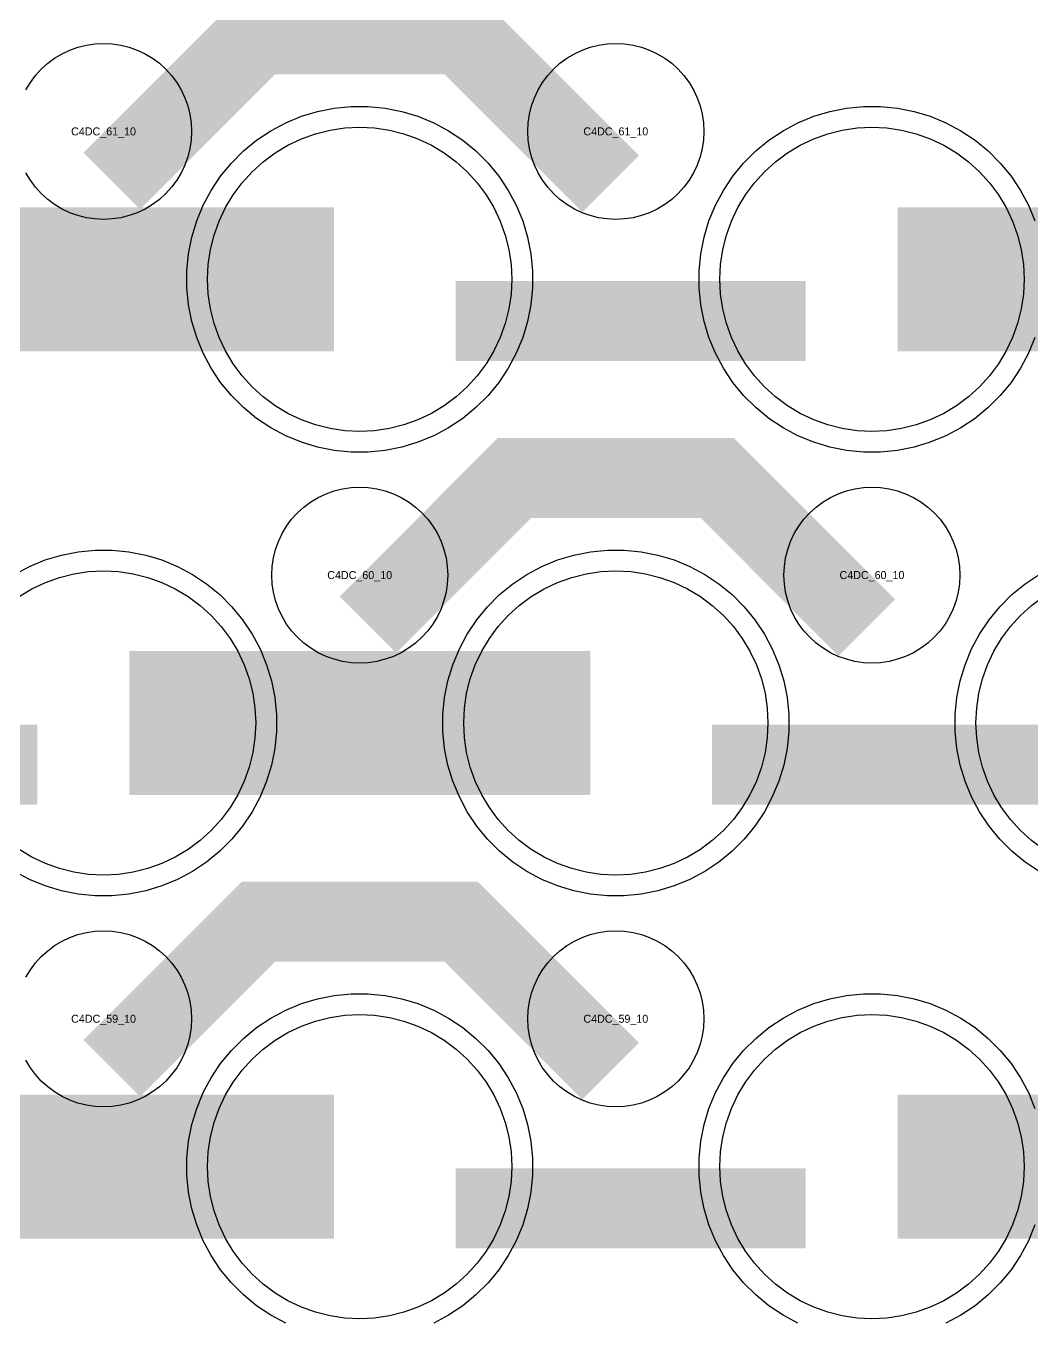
# Model space of a CAD drawing. Extents: x -11880 to 11880, y -14992 to 14992.
# Drawn here: x -8824.2 to -8510, y -6712.8 to -6308 of the extents above; entities that cross this region are included whole.
import ezdxf
from ezdxf.enums import TextEntityAlignment as Align

# ---------------------------------------------------------------- set-up
doc = ezdxf.new("R2010")
doc.units = 0
doc.header["$MEASUREMENT"] = 0
for name, color, linetype in [('GDS_775_DT_237', 138, 'CONTINUOUS'), ('RDL1_FS', 34, 'CONTINUOUS'), ('RDL_BS', 160, 'CONTINUOUS')]:
    doc.layers.add(name, color=color, linetype=linetype)

msp = doc.modelspace()

# ---------------------------------------------------------------- linework, layer by layer
at = {"layer": 'RDL1_FS'}
for points in [[(-8720, -6434.664), (-8724.657, -6434.435), (-8729.268, -6433.751), (-8733.791, -6432.619), (-8738.181, -6431.047), (-8742.395, -6429.055), (-8746.395, -6426.657), (-8750.14, -6423.879), (-8753.594, -6420.749), (-8756.724, -6417.295), (-8759.502, -6413.55), (-8761.9, -6409.55), (-8763.892, -6405.336), (-8765.464, -6400.946), (-8766.596, -6396.423), (-8767.28, -6391.812), (-8767.509, -6387.155), (-8767.28, -6382.498), (-8766.596, -6377.887), (-8765.464, -6373.364), (-8763.892, -6368.974), (-8761.9, -6364.76), (-8759.502, -6360.76), (-8756.724, -6357.015), (-8753.594, -6353.561), (-8750.14, -6350.431), (-8746.395, -6347.653), (-8742.395, -6345.255), (-8738.181, -6343.263), (-8733.791, -6341.691), (-8729.268, -6340.559), (-8724.657, -6339.875), (-8720, -6339.646), (-8715.343, -6339.875), (-8710.732, -6340.559), (-8706.209, -6341.691), (-8701.819, -6343.263), (-8697.605, -6345.255), (-8693.605, -6347.653), (-8689.86, -6350.431), (-8686.406, -6353.561), (-8683.276, -6357.015), (-8680.498, -6360.76), (-8678.1, -6364.76), (-8676.108, -6368.974), (-8674.536, -6373.364), (-8673.404, -6377.887), (-8672.72, -6382.498), (-8672.491, -6387.155), (-8672.72, -6391.812), (-8673.404, -6396.423), (-8674.536, -6400.946), (-8676.108, -6405.336), (-8678.1, -6409.55), (-8680.498, -6413.55), (-8683.276, -6417.295), (-8686.406, -6420.749), (-8689.86, -6423.879), (-8693.605, -6426.657), (-8697.605, -6429.055), (-8701.819, -6431.047), (-8706.209, -6432.619), (-8710.732, -6433.751), (-8715.343, -6434.435)], [(-8560, -6434.664), (-8564.657, -6434.435), (-8569.268, -6433.751), (-8573.791, -6432.619), (-8578.181, -6431.047), (-8582.395, -6429.055), (-8586.395, -6426.657), (-8590.14, -6423.879), (-8593.594, -6420.749), (-8596.724, -6417.295), (-8599.502, -6413.55), (-8601.9, -6409.55), (-8603.892, -6405.336), (-8605.464, -6400.946), (-8606.596, -6396.423), (-8607.28, -6391.812), (-8607.509, -6387.155), (-8607.28, -6382.498), (-8606.596, -6377.887), (-8605.464, -6373.364), (-8603.892, -6368.974), (-8601.9, -6364.76), (-8599.502, -6360.76), (-8596.724, -6357.015), (-8593.594, -6353.561), (-8590.14, -6350.431), (-8586.395, -6347.653), (-8582.395, -6345.255), (-8578.181, -6343.263), (-8573.791, -6341.691), (-8569.268, -6340.559), (-8564.657, -6339.875), (-8560, -6339.646), (-8555.343, -6339.875), (-8550.732, -6340.559), (-8546.209, -6341.691), (-8541.819, -6343.263), (-8537.605, -6345.255), (-8533.605, -6347.653), (-8529.86, -6350.431), (-8526.406, -6353.561), (-8523.276, -6357.015), (-8520.498, -6360.76), (-8518.1, -6364.76), (-8516.108, -6368.974), (-8514.536, -6373.364), (-8513.404, -6377.887), (-8512.72, -6382.498), (-8512.491, -6387.155), (-8512.72, -6391.812), (-8513.404, -6396.423), (-8514.536, -6400.946), (-8516.108, -6405.336), (-8518.1, -6409.55), (-8520.498, -6413.55), (-8523.276, -6417.295), (-8526.406, -6420.749), (-8529.86, -6423.879), (-8533.605, -6426.657), (-8537.605, -6429.055), (-8541.819, -6431.047), (-8546.209, -6432.619), (-8550.732, -6433.751), (-8555.343, -6434.435)]]:
    msp.add_lwpolyline(points, close=True, dxfattribs=at)
for points in [[(-8871.998, -6387.155, 45, 45, 0), (-8799.998, -6387.155, 45, 45, 0)], [(-8799.998, -6387.155, 45, 45, 0), (-8727.998, -6387.155, 45, 45, 0)], [(-8551.998, -6387.155, 45, 45, 0), (-8479.998, -6387.155, 45, 45, 0)]]:
    msp.add_lwpolyline(points, format="xyseb", dxfattribs=at)
at = {"layer": 'RDL1_FS', "color": 240, "true_color": 0xed1f24}
for points in [[(-8826.395, -6486.218), (-8822.395, -6483.82), (-8818.181, -6481.828), (-8813.791, -6480.256), (-8809.268, -6479.124), (-8804.657, -6478.44), (-8800, -6478.211), (-8795.343, -6478.44), (-8790.732, -6479.124), (-8786.209, -6480.256), (-8781.819, -6481.828), (-8777.605, -6483.82), (-8773.605, -6486.218), (-8769.86, -6488.996), (-8766.406, -6492.126), (-8763.276, -6495.58), (-8760.498, -6499.325), (-8758.1, -6503.325), (-8756.108, -6507.539), (-8754.536, -6511.929), (-8753.404, -6516.452), (-8752.72, -6521.063), (-8752.491, -6525.72), (-8752.72, -6530.377), (-8753.404, -6534.988), (-8754.536, -6539.511), (-8756.108, -6543.901), (-8758.1, -6548.115), (-8760.498, -6552.115), (-8763.276, -6555.86), (-8766.406, -6559.314), (-8769.86, -6562.444), (-8773.605, -6565.222), (-8777.605, -6567.62), (-8781.819, -6569.612), (-8786.209, -6571.184), (-8790.732, -6572.316), (-8795.343, -6573), (-8800, -6573.229), (-8804.657, -6573), (-8809.268, -6572.316), (-8813.791, -6571.184), (-8818.181, -6569.612), (-8822.395, -6567.62), (-8826.395, -6565.222)], [(-8506.395, -6565.222), (-8510.14, -6562.444), (-8513.594, -6559.314), (-8516.724, -6555.86), (-8519.502, -6552.115), (-8521.9, -6548.115), (-8523.892, -6543.901), (-8525.464, -6539.511), (-8526.596, -6534.988), (-8527.28, -6530.377), (-8527.509, -6525.72), (-8527.28, -6521.063), (-8526.596, -6516.452), (-8525.464, -6511.929), (-8523.892, -6507.539), (-8521.9, -6503.325), (-8519.502, -6499.325), (-8516.724, -6495.58), (-8513.594, -6492.126), (-8510.14, -6488.996), (-8506.395, -6486.218)]]:
    msp.add_lwpolyline(points, dxfattribs=at)
for points in [[(-8640, -6573.229), (-8644.657, -6573), (-8649.268, -6572.316), (-8653.791, -6571.184), (-8658.181, -6569.612), (-8662.395, -6567.62), (-8666.395, -6565.222), (-8670.14, -6562.444), (-8673.594, -6559.314), (-8676.724, -6555.86), (-8679.502, -6552.115), (-8681.9, -6548.115), (-8683.892, -6543.901), (-8685.464, -6539.511), (-8686.596, -6534.988), (-8687.28, -6530.377), (-8687.509, -6525.72), (-8687.28, -6521.063), (-8686.596, -6516.452), (-8685.464, -6511.929), (-8683.892, -6507.539), (-8681.9, -6503.325), (-8679.502, -6499.325), (-8676.724, -6495.58), (-8673.594, -6492.126), (-8670.14, -6488.996), (-8666.395, -6486.218), (-8662.395, -6483.82), (-8658.181, -6481.828), (-8653.791, -6480.256), (-8649.268, -6479.124), (-8644.657, -6478.44), (-8640, -6478.211), (-8635.343, -6478.44), (-8630.732, -6479.124), (-8626.209, -6480.256), (-8621.819, -6481.828), (-8617.605, -6483.82), (-8613.605, -6486.218), (-8609.86, -6488.996), (-8606.406, -6492.126), (-8603.276, -6495.58), (-8600.498, -6499.325), (-8598.1, -6503.325), (-8596.108, -6507.539), (-8594.536, -6511.929), (-8593.404, -6516.452), (-8592.72, -6521.063), (-8592.491, -6525.72), (-8592.72, -6530.377), (-8593.404, -6534.988), (-8594.536, -6539.511), (-8596.108, -6543.901), (-8598.1, -6548.115), (-8600.498, -6552.115), (-8603.276, -6555.86), (-8606.406, -6559.314), (-8609.86, -6562.444), (-8613.605, -6565.222), (-8617.605, -6567.62), (-8621.819, -6569.612), (-8626.209, -6571.184), (-8630.732, -6572.316), (-8635.343, -6573)], [(-8720, -6711.794), (-8724.657, -6711.565), (-8729.268, -6710.881), (-8733.791, -6709.749), (-8738.181, -6708.177), (-8742.395, -6706.185), (-8746.395, -6703.787), (-8750.14, -6701.009), (-8753.594, -6697.879), (-8756.724, -6694.425), (-8759.502, -6690.68), (-8761.9, -6686.68), (-8763.892, -6682.466), (-8765.464, -6678.076), (-8766.596, -6673.553), (-8767.28, -6668.942), (-8767.509, -6664.285), (-8767.28, -6659.628), (-8766.596, -6655.017), (-8765.464, -6650.494), (-8763.892, -6646.104), (-8761.9, -6641.89), (-8759.502, -6637.89), (-8756.724, -6634.145), (-8753.594, -6630.691), (-8750.14, -6627.561), (-8746.395, -6624.783), (-8742.395, -6622.385), (-8738.181, -6620.393), (-8733.791, -6618.821), (-8729.268, -6617.689), (-8724.657, -6617.005), (-8720, -6616.776), (-8715.343, -6617.005), (-8710.732, -6617.689), (-8706.209, -6618.821), (-8701.819, -6620.393), (-8697.605, -6622.385), (-8693.605, -6624.783), (-8689.86, -6627.561), (-8686.406, -6630.691), (-8683.276, -6634.145), (-8680.498, -6637.89), (-8678.1, -6641.89), (-8676.108, -6646.104), (-8674.536, -6650.494), (-8673.404, -6655.017), (-8672.72, -6659.628), (-8672.491, -6664.285), (-8672.72, -6668.942), (-8673.404, -6673.553), (-8674.536, -6678.076), (-8676.108, -6682.466), (-8678.1, -6686.68), (-8680.498, -6690.68), (-8683.276, -6694.425), (-8686.406, -6697.879), (-8689.86, -6701.009), (-8693.605, -6703.787), (-8697.605, -6706.185), (-8701.819, -6708.177), (-8706.209, -6709.749), (-8710.732, -6710.881), (-8715.343, -6711.565)], [(-8560, -6711.794), (-8564.657, -6711.565), (-8569.268, -6710.881), (-8573.791, -6709.749), (-8578.181, -6708.177), (-8582.395, -6706.185), (-8586.395, -6703.787), (-8590.14, -6701.009), (-8593.594, -6697.879), (-8596.724, -6694.425), (-8599.502, -6690.68), (-8601.9, -6686.68), (-8603.892, -6682.466), (-8605.464, -6678.076), (-8606.596, -6673.553), (-8607.28, -6668.942), (-8607.509, -6664.285), (-8607.28, -6659.628), (-8606.596, -6655.017), (-8605.464, -6650.494), (-8603.892, -6646.104), (-8601.9, -6641.89), (-8599.502, -6637.89), (-8596.724, -6634.145), (-8593.594, -6630.691), (-8590.14, -6627.561), (-8586.395, -6624.783), (-8582.395, -6622.385), (-8578.181, -6620.393), (-8573.791, -6618.821), (-8569.268, -6617.689), (-8564.657, -6617.005), (-8560, -6616.776), (-8555.343, -6617.005), (-8550.732, -6617.689), (-8546.209, -6618.821), (-8541.819, -6620.393), (-8537.605, -6622.385), (-8533.605, -6624.783), (-8529.86, -6627.561), (-8526.406, -6630.691), (-8523.276, -6634.145), (-8520.498, -6637.89), (-8518.1, -6641.89), (-8516.108, -6646.104), (-8514.536, -6650.494), (-8513.404, -6655.017), (-8512.72, -6659.628), (-8512.491, -6664.285), (-8512.72, -6668.942), (-8513.404, -6673.553), (-8514.536, -6678.076), (-8516.108, -6682.466), (-8518.1, -6686.68), (-8520.498, -6690.68), (-8523.276, -6694.425), (-8526.406, -6697.879), (-8529.86, -6701.009), (-8533.605, -6703.787), (-8537.605, -6706.185), (-8541.819, -6708.177), (-8546.209, -6709.749), (-8550.732, -6710.881), (-8555.343, -6711.565)]]:
    msp.add_lwpolyline(points, close=True, dxfattribs=at)
for points in [[(-8791.998, -6525.72, 45, 45, 0), (-8719.998, -6525.72, 45, 45, 0)], [(-8719.998, -6525.72, 45, 45, 0), (-8647.998, -6525.72, 45, 45, 0)], [(-8871.998, -6664.285, 45, 45, 0), (-8799.998, -6664.285, 45, 45, 0)], [(-8799.998, -6664.285, 45, 45, 0), (-8727.998, -6664.285, 45, 45, 0)], [(-8551.998, -6664.285, 45, 45, 0), (-8479.998, -6664.285, 45, 45, 0)]]:
    msp.add_lwpolyline(points, format="xyseb", dxfattribs=at)
at = {"layer": 'RDL_BS'}
for points in [[(-8797.438, -6356.469, 25, 25, 0), (-8751.623, -6310.654, 25, 25, 0), (-8718.07, -6310.654, 25, 25, 0)], [(-8641.599, -6357.368, 25, 25, 0), (-8688.313, -6310.654, 25, 25, 0), (-8718.071, -6310.654, 25, 25, 0)], [(-8689.984, -6400.168, 25, 25, 0), (-8580.719, -6400.168, 25, 25, 0)], [(-8717.438, -6495.034, 25, 25, 0), (-8671.623, -6449.219, 25, 25, 0), (-8638.07, -6449.219, 25, 25, 0)], [(-8561.599, -6495.933, 25, 25, 0), (-8608.313, -6449.219, 25, 25, 0), (-8638.071, -6449.219, 25, 25, 0)], [(-8797.438, -6633.599, 25, 25, 0), (-8751.623, -6587.784, 25, 25, 0), (-8718.07, -6587.784, 25, 25, 0)], [(-8641.599, -6634.498, 25, 25, 0), (-8688.313, -6587.784, 25, 25, 0), (-8718.071, -6587.784, 25, 25, 0)]]:
    msp.add_lwpolyline(points, format="xyseb", dxfattribs=at)
for points in [[(-8824.25, -6328.011), (-8822.857, -6325.687), (-8821.254, -6323.524), (-8819.442, -6321.525), (-8817.443, -6319.713), (-8815.28, -6318.11), (-8812.956, -6316.717), (-8810.519, -6315.565), (-8807.984, -6314.658), (-8805.365, -6314.001), (-8802.693, -6313.605), (-8800, -6313.473), (-8797.307, -6313.605), (-8794.635, -6314.001), (-8792.016, -6314.658), (-8789.481, -6315.565), (-8787.044, -6316.717), (-8784.72, -6318.11), (-8782.557, -6319.713), (-8780.558, -6321.525), (-8778.746, -6323.524), (-8777.143, -6325.687), (-8775.75, -6328.011), (-8774.598, -6330.448), (-8773.691, -6332.983), (-8773.034, -6335.602), (-8772.638, -6338.274), (-8772.506, -6340.967), (-8772.638, -6343.66), (-8773.034, -6346.332), (-8773.691, -6348.951), (-8774.598, -6351.486), (-8775.75, -6353.923), (-8777.143, -6356.247), (-8778.746, -6358.41), (-8780.558, -6360.409), (-8782.557, -6362.221), (-8784.72, -6363.824), (-8787.044, -6365.217), (-8789.481, -6366.369), (-8792.016, -6367.276), (-8794.635, -6367.933), (-8797.307, -6368.329), (-8800, -6368.461), (-8802.693, -6368.329), (-8805.365, -6367.933), (-8807.984, -6367.276), (-8810.519, -6366.369), (-8812.956, -6365.217), (-8815.28, -6363.824), (-8817.443, -6362.221), (-8819.442, -6360.409), (-8821.254, -6358.41), (-8822.857, -6356.247), (-8824.25, -6353.923)], [(-8509.094, -6405.36), (-8511.125, -6410.27), (-8513.617, -6414.932), (-8516.564, -6419.346), (-8519.926, -6423.447), (-8523.708, -6427.229), (-8527.809, -6430.591), (-8532.223, -6433.538), (-8536.885, -6436.03), (-8541.795, -6438.061), (-8546.835, -6439.592), (-8552.062, -6440.638), (-8557.356, -6441.155), (-8562.644, -6441.155), (-8567.938, -6440.638), (-8573.165, -6439.592), (-8578.205, -6438.061), (-8583.115, -6436.03), (-8587.777, -6433.538), (-8592.191, -6430.591), (-8596.292, -6427.229), (-8600.074, -6423.447), (-8603.436, -6419.346), (-8606.383, -6414.932), (-8608.875, -6410.27), (-8610.906, -6405.36), (-8612.437, -6400.32), (-8613.483, -6395.093), (-8614, -6389.799), (-8614, -6384.511), (-8613.483, -6379.217), (-8612.437, -6373.99), (-8610.906, -6368.95), (-8608.875, -6364.04), (-8606.383, -6359.378), (-8603.436, -6354.964), (-8600.074, -6350.863), (-8596.292, -6347.081), (-8592.191, -6343.719), (-8587.777, -6340.772), (-8583.115, -6338.28), (-8578.205, -6336.249), (-8573.165, -6334.718), (-8567.938, -6333.672), (-8562.644, -6333.155), (-8557.356, -6333.155), (-8552.062, -6333.672), (-8546.835, -6334.718), (-8541.795, -6336.249), (-8536.885, -6338.28), (-8532.223, -6340.772), (-8527.809, -6343.719), (-8523.708, -6347.081), (-8519.926, -6350.863), (-8516.564, -6354.964), (-8513.617, -6359.378), (-8511.125, -6364.04), (-8509.094, -6368.95)], [(-8824.25, -6605.141), (-8822.857, -6602.817), (-8821.254, -6600.654), (-8819.442, -6598.655), (-8817.443, -6596.843), (-8815.28, -6595.24), (-8812.956, -6593.847), (-8810.519, -6592.695), (-8807.984, -6591.788), (-8805.365, -6591.131), (-8802.693, -6590.735), (-8800, -6590.603), (-8797.307, -6590.735), (-8794.635, -6591.131), (-8792.016, -6591.788), (-8789.481, -6592.695), (-8787.044, -6593.847), (-8784.72, -6595.24), (-8782.557, -6596.843), (-8780.558, -6598.655), (-8778.746, -6600.654), (-8777.143, -6602.817), (-8775.75, -6605.141), (-8774.598, -6607.578), (-8773.691, -6610.113), (-8773.034, -6612.732), (-8772.638, -6615.404), (-8772.506, -6618.097), (-8772.638, -6620.79), (-8773.034, -6623.462), (-8773.691, -6626.081), (-8774.598, -6628.616), (-8775.75, -6631.053), (-8777.143, -6633.377), (-8778.746, -6635.54), (-8780.558, -6637.539), (-8782.557, -6639.351), (-8784.72, -6640.954), (-8787.044, -6642.347), (-8789.481, -6643.499), (-8792.016, -6644.406), (-8794.635, -6645.063), (-8797.307, -6645.459), (-8800, -6645.591), (-8802.693, -6645.459), (-8805.365, -6645.063), (-8807.984, -6644.406), (-8810.519, -6643.499), (-8812.956, -6642.347), (-8815.28, -6640.954), (-8817.443, -6639.351), (-8819.442, -6637.539), (-8821.254, -6635.54), (-8822.857, -6633.377), (-8824.25, -6631.053)]]:
    msp.add_lwpolyline(points, dxfattribs=at)
for points in [[(-8640, -6368.461), (-8642.693, -6368.329), (-8645.365, -6367.933), (-8647.984, -6367.276), (-8650.519, -6366.369), (-8652.956, -6365.217), (-8655.28, -6363.824), (-8657.443, -6362.221), (-8659.442, -6360.409), (-8661.254, -6358.41), (-8662.857, -6356.247), (-8664.25, -6353.923), (-8665.402, -6351.486), (-8666.309, -6348.951), (-8666.966, -6346.332), (-8667.362, -6343.66), (-8667.494, -6340.967), (-8667.362, -6338.274), (-8666.966, -6335.602), (-8666.309, -6332.983), (-8665.402, -6330.448), (-8664.25, -6328.011), (-8662.857, -6325.687), (-8661.254, -6323.524), (-8659.442, -6321.525), (-8657.443, -6319.713), (-8655.28, -6318.11), (-8652.956, -6316.717), (-8650.519, -6315.565), (-8647.984, -6314.658), (-8645.365, -6314.001), (-8642.693, -6313.605), (-8640, -6313.473), (-8637.307, -6313.605), (-8634.635, -6314.001), (-8632.016, -6314.658), (-8629.481, -6315.565), (-8627.044, -6316.717), (-8624.72, -6318.11), (-8622.557, -6319.713), (-8620.558, -6321.525), (-8618.746, -6323.524), (-8617.143, -6325.687), (-8615.75, -6328.011), (-8614.598, -6330.448), (-8613.691, -6332.983), (-8613.034, -6335.602), (-8612.638, -6338.274), (-8612.506, -6340.967), (-8612.638, -6343.66), (-8613.034, -6346.332), (-8613.691, -6348.951), (-8614.598, -6351.486), (-8615.75, -6353.923), (-8617.143, -6356.247), (-8618.746, -6358.41), (-8620.558, -6360.409), (-8622.557, -6362.221), (-8624.72, -6363.824), (-8627.044, -6365.217), (-8629.481, -6366.369), (-8632.016, -6367.276), (-8634.635, -6367.933), (-8637.307, -6368.329)], [(-8722.644, -6441.155), (-8727.938, -6440.638), (-8733.165, -6439.592), (-8738.205, -6438.061), (-8743.115, -6436.03), (-8747.777, -6433.538), (-8752.191, -6430.591), (-8756.292, -6427.229), (-8760.074, -6423.447), (-8763.436, -6419.346), (-8766.383, -6414.932), (-8768.875, -6410.27), (-8770.906, -6405.36), (-8772.437, -6400.32), (-8773.483, -6395.093), (-8774, -6389.799), (-8774, -6384.511), (-8773.483, -6379.217), (-8772.437, -6373.99), (-8770.906, -6368.95), (-8768.875, -6364.04), (-8766.383, -6359.378), (-8763.436, -6354.964), (-8760.074, -6350.863), (-8756.292, -6347.081), (-8752.191, -6343.719), (-8747.777, -6340.772), (-8743.115, -6338.28), (-8738.205, -6336.249), (-8733.165, -6334.718), (-8727.938, -6333.672), (-8722.644, -6333.155), (-8717.356, -6333.155), (-8712.062, -6333.672), (-8706.835, -6334.718), (-8701.795, -6336.249), (-8696.885, -6338.28), (-8692.223, -6340.772), (-8687.809, -6343.719), (-8683.708, -6347.081), (-8679.926, -6350.863), (-8676.564, -6354.964), (-8673.617, -6359.378), (-8671.125, -6364.04), (-8669.094, -6368.95), (-8667.563, -6373.99), (-8666.517, -6379.217), (-8666, -6384.511), (-8666, -6389.799), (-8666.517, -6395.093), (-8667.563, -6400.32), (-8669.094, -6405.36), (-8671.125, -6410.27), (-8673.617, -6414.932), (-8676.564, -6419.346), (-8679.926, -6423.447), (-8683.708, -6427.229), (-8687.809, -6430.591), (-8692.223, -6433.538), (-8696.885, -6436.03), (-8701.795, -6438.061), (-8706.835, -6439.592), (-8712.062, -6440.638), (-8717.356, -6441.155)], [(-8720, -6507.026), (-8722.693, -6506.894), (-8725.365, -6506.498), (-8727.984, -6505.841), (-8730.519, -6504.934), (-8732.956, -6503.782), (-8735.28, -6502.389), (-8737.443, -6500.786), (-8739.442, -6498.974), (-8741.254, -6496.975), (-8742.857, -6494.812), (-8744.25, -6492.488), (-8745.402, -6490.051), (-8746.309, -6487.516), (-8746.966, -6484.897), (-8747.362, -6482.225), (-8747.494, -6479.532), (-8747.362, -6476.839), (-8746.966, -6474.167), (-8746.309, -6471.548), (-8745.402, -6469.013), (-8744.25, -6466.576), (-8742.857, -6464.252), (-8741.254, -6462.089), (-8739.442, -6460.09), (-8737.443, -6458.278), (-8735.28, -6456.675), (-8732.956, -6455.282), (-8730.519, -6454.13), (-8727.984, -6453.223), (-8725.365, -6452.566), (-8722.693, -6452.17), (-8720, -6452.038), (-8717.307, -6452.17), (-8714.635, -6452.566), (-8712.016, -6453.223), (-8709.481, -6454.13), (-8707.044, -6455.282), (-8704.72, -6456.675), (-8702.557, -6458.278), (-8700.558, -6460.09), (-8698.746, -6462.089), (-8697.143, -6464.252), (-8695.75, -6466.576), (-8694.598, -6469.013), (-8693.691, -6471.548), (-8693.034, -6474.167), (-8692.638, -6476.839), (-8692.506, -6479.532), (-8692.638, -6482.225), (-8693.034, -6484.897), (-8693.691, -6487.516), (-8694.598, -6490.051), (-8695.75, -6492.488), (-8697.143, -6494.812), (-8698.746, -6496.975), (-8700.558, -6498.974), (-8702.557, -6500.786), (-8704.72, -6502.389), (-8707.044, -6503.782), (-8709.481, -6504.934), (-8712.016, -6505.841), (-8714.635, -6506.498), (-8717.307, -6506.894)], [(-8560, -6507.026), (-8562.693, -6506.894), (-8565.365, -6506.498), (-8567.984, -6505.841), (-8570.519, -6504.934), (-8572.956, -6503.782), (-8575.28, -6502.389), (-8577.443, -6500.786), (-8579.442, -6498.974), (-8581.254, -6496.975), (-8582.857, -6494.812), (-8584.25, -6492.488), (-8585.402, -6490.051), (-8586.309, -6487.516), (-8586.966, -6484.897), (-8587.362, -6482.225), (-8587.494, -6479.532), (-8587.362, -6476.839), (-8586.966, -6474.167), (-8586.309, -6471.548), (-8585.402, -6469.013), (-8584.25, -6466.576), (-8582.857, -6464.252), (-8581.254, -6462.089), (-8579.442, -6460.09), (-8577.443, -6458.278), (-8575.28, -6456.675), (-8572.956, -6455.282), (-8570.519, -6454.13), (-8567.984, -6453.223), (-8565.365, -6452.566), (-8562.693, -6452.17), (-8560, -6452.038), (-8557.307, -6452.17), (-8554.635, -6452.566), (-8552.016, -6453.223), (-8549.481, -6454.13), (-8547.044, -6455.282), (-8544.72, -6456.675), (-8542.557, -6458.278), (-8540.558, -6460.09), (-8538.746, -6462.089), (-8537.143, -6464.252), (-8535.75, -6466.576), (-8534.598, -6469.013), (-8533.691, -6471.548), (-8533.034, -6474.167), (-8532.638, -6476.839), (-8532.506, -6479.532), (-8532.638, -6482.225), (-8533.034, -6484.897), (-8533.691, -6487.516), (-8534.598, -6490.051), (-8535.75, -6492.488), (-8537.143, -6494.812), (-8538.746, -6496.975), (-8540.558, -6498.974), (-8542.557, -6500.786), (-8544.72, -6502.389), (-8547.044, -6503.782), (-8549.481, -6504.934), (-8552.016, -6505.841), (-8554.635, -6506.498), (-8557.307, -6506.894)], [(-8640, -6645.591), (-8642.693, -6645.459), (-8645.365, -6645.063), (-8647.984, -6644.406), (-8650.519, -6643.499), (-8652.956, -6642.347), (-8655.28, -6640.954), (-8657.443, -6639.351), (-8659.442, -6637.539), (-8661.254, -6635.54), (-8662.857, -6633.377), (-8664.25, -6631.053), (-8665.402, -6628.616), (-8666.309, -6626.081), (-8666.966, -6623.462), (-8667.362, -6620.79), (-8667.494, -6618.097), (-8667.362, -6615.404), (-8666.966, -6612.732), (-8666.309, -6610.113), (-8665.402, -6607.578), (-8664.25, -6605.141), (-8662.857, -6602.817), (-8661.254, -6600.654), (-8659.442, -6598.655), (-8657.443, -6596.843), (-8655.28, -6595.24), (-8652.956, -6593.847), (-8650.519, -6592.695), (-8647.984, -6591.788), (-8645.365, -6591.131), (-8642.693, -6590.735), (-8640, -6590.603), (-8637.307, -6590.735), (-8634.635, -6591.131), (-8632.016, -6591.788), (-8629.481, -6592.695), (-8627.044, -6593.847), (-8624.72, -6595.24), (-8622.557, -6596.843), (-8620.558, -6598.655), (-8618.746, -6600.654), (-8617.143, -6602.817), (-8615.75, -6605.141), (-8614.598, -6607.578), (-8613.691, -6610.113), (-8613.034, -6612.732), (-8612.638, -6615.404), (-8612.506, -6618.097), (-8612.638, -6620.79), (-8613.034, -6623.462), (-8613.691, -6626.081), (-8614.598, -6628.616), (-8615.75, -6631.053), (-8617.143, -6633.377), (-8618.746, -6635.54), (-8620.558, -6637.539), (-8622.557, -6639.351), (-8624.72, -6640.954), (-8627.044, -6642.347), (-8629.481, -6643.499), (-8632.016, -6644.406), (-8634.635, -6645.063), (-8637.307, -6645.459)]]:
    msp.add_lwpolyline(points, close=True, dxfattribs=at)
at = {"layer": 'RDL_BS', "color": 240, "true_color": 0xed1f24}
for points in [[(-8827.777, -6479.337), (-8823.115, -6476.845), (-8818.205, -6474.814), (-8813.165, -6473.283), (-8807.938, -6472.237), (-8802.644, -6471.72), (-8797.356, -6471.72), (-8792.062, -6472.237), (-8786.835, -6473.283), (-8781.795, -6474.814), (-8776.885, -6476.845), (-8772.223, -6479.337), (-8767.809, -6482.284), (-8763.708, -6485.646), (-8759.926, -6489.428), (-8756.564, -6493.529), (-8753.617, -6497.943), (-8751.125, -6502.605), (-8749.094, -6507.515), (-8747.563, -6512.555), (-8746.517, -6517.782), (-8746, -6523.076), (-8746, -6528.364), (-8746.517, -6533.658), (-8747.563, -6538.885), (-8749.094, -6543.925), (-8751.125, -6548.835), (-8753.617, -6553.497), (-8756.564, -6557.911), (-8759.926, -6562.012), (-8763.708, -6565.794), (-8767.809, -6569.156), (-8772.223, -6572.103), (-8776.885, -6574.595), (-8781.795, -6576.626), (-8786.835, -6578.157), (-8792.062, -6579.203), (-8797.356, -6579.72), (-8802.644, -6579.72), (-8807.938, -6579.203), (-8813.165, -6578.157), (-8818.205, -6576.626), (-8823.115, -6574.595), (-8827.777, -6572.103)], [(-8507.777, -6572.103), (-8512.191, -6569.156), (-8516.292, -6565.794), (-8520.074, -6562.012), (-8523.436, -6557.911), (-8526.383, -6553.497), (-8528.875, -6548.835), (-8530.906, -6543.925), (-8532.437, -6538.885), (-8533.483, -6533.658), (-8534, -6528.364), (-8534, -6523.076), (-8533.483, -6517.782), (-8532.437, -6512.555), (-8530.906, -6507.515), (-8528.875, -6502.605), (-8526.383, -6497.943), (-8523.436, -6493.529), (-8520.074, -6489.428), (-8516.292, -6485.646), (-8512.191, -6482.284), (-8507.777, -6479.337)], [(-8743.115, -6713.16), (-8747.777, -6710.668), (-8752.191, -6707.721), (-8756.292, -6704.359), (-8760.074, -6700.577), (-8763.436, -6696.476), (-8766.383, -6692.062), (-8768.875, -6687.4), (-8770.906, -6682.49), (-8772.437, -6677.45), (-8773.483, -6672.223), (-8774, -6666.929), (-8774, -6661.641), (-8773.483, -6656.347), (-8772.437, -6651.12), (-8770.906, -6646.08), (-8768.875, -6641.17), (-8766.383, -6636.508), (-8763.436, -6632.094), (-8760.074, -6627.993), (-8756.292, -6624.211), (-8752.191, -6620.849), (-8747.777, -6617.902), (-8743.115, -6615.41), (-8738.205, -6613.379), (-8733.165, -6611.848), (-8727.938, -6610.802), (-8722.644, -6610.285), (-8717.356, -6610.285), (-8712.062, -6610.802), (-8706.835, -6611.848), (-8701.795, -6613.379), (-8696.885, -6615.41), (-8692.223, -6617.902), (-8687.809, -6620.849), (-8683.708, -6624.211), (-8679.926, -6627.993), (-8676.564, -6632.094), (-8673.617, -6636.508), (-8671.125, -6641.17), (-8669.094, -6646.08), (-8667.563, -6651.12), (-8666.517, -6656.347), (-8666, -6661.641), (-8666, -6666.929), (-8666.517, -6672.223), (-8667.563, -6677.45), (-8669.094, -6682.49), (-8671.125, -6687.4), (-8673.617, -6692.062), (-8676.564, -6696.476), (-8679.926, -6700.577), (-8683.708, -6704.359), (-8687.809, -6707.721), (-8692.223, -6710.668), (-8696.885, -6713.16)], [(-8583.115, -6713.16), (-8587.777, -6710.668), (-8592.191, -6707.721), (-8596.292, -6704.359), (-8600.074, -6700.577), (-8603.436, -6696.476), (-8606.383, -6692.062), (-8608.875, -6687.4), (-8610.906, -6682.49), (-8612.437, -6677.45), (-8613.483, -6672.223), (-8614, -6666.929), (-8614, -6661.641), (-8613.483, -6656.347), (-8612.437, -6651.12), (-8610.906, -6646.08), (-8608.875, -6641.17), (-8606.383, -6636.508), (-8603.436, -6632.094), (-8600.074, -6627.993), (-8596.292, -6624.211), (-8592.191, -6620.849), (-8587.777, -6617.902), (-8583.115, -6615.41), (-8578.205, -6613.379), (-8573.165, -6611.848), (-8567.938, -6610.802), (-8562.644, -6610.285), (-8557.356, -6610.285), (-8552.062, -6610.802), (-8546.835, -6611.848), (-8541.795, -6613.379), (-8536.885, -6615.41), (-8532.223, -6617.902), (-8527.809, -6620.849), (-8523.708, -6624.211), (-8519.926, -6627.993), (-8516.564, -6632.094), (-8513.617, -6636.508), (-8511.125, -6641.17), (-8509.094, -6646.08)], [(-8509.094, -6682.49), (-8511.125, -6687.4), (-8513.617, -6692.062), (-8516.564, -6696.476), (-8519.926, -6700.577), (-8523.708, -6704.359), (-8527.809, -6707.721), (-8532.223, -6710.668), (-8536.885, -6713.16)]]:
    msp.add_lwpolyline(points, dxfattribs=at)
msp.add_lwpolyline([(-8642.644, -6579.72), (-8647.938, -6579.203), (-8653.165, -6578.157), (-8658.205, -6576.626), (-8663.115, -6574.595), (-8667.777, -6572.103), (-8672.191, -6569.156), (-8676.292, -6565.794), (-8680.074, -6562.012), (-8683.436, -6557.911), (-8686.383, -6553.497), (-8688.875, -6548.835), (-8690.906, -6543.925), (-8692.437, -6538.885), (-8693.483, -6533.658), (-8694, -6528.364), (-8694, -6523.076), (-8693.483, -6517.782), (-8692.437, -6512.555), (-8690.906, -6507.515), (-8688.875, -6502.605), (-8686.383, -6497.943), (-8683.436, -6493.529), (-8680.074, -6489.428), (-8676.292, -6485.646), (-8672.191, -6482.284), (-8667.777, -6479.337), (-8663.115, -6476.845), (-8658.205, -6474.814), (-8653.165, -6473.283), (-8647.938, -6472.237), (-8642.644, -6471.72), (-8637.356, -6471.72), (-8632.062, -6472.237), (-8626.835, -6473.283), (-8621.795, -6474.814), (-8616.885, -6476.845), (-8612.223, -6479.337), (-8607.809, -6482.284), (-8603.708, -6485.646), (-8599.926, -6489.428), (-8596.564, -6493.529), (-8593.617, -6497.943), (-8591.125, -6502.605), (-8589.094, -6507.515), (-8587.563, -6512.555), (-8586.517, -6517.782), (-8586, -6523.076), (-8586, -6528.364), (-8586.517, -6533.658), (-8587.563, -6538.885), (-8589.094, -6543.925), (-8591.125, -6548.835), (-8593.617, -6553.497), (-8596.564, -6557.911), (-8599.926, -6562.012), (-8603.708, -6565.794), (-8607.809, -6569.156), (-8612.223, -6572.103), (-8616.885, -6574.595), (-8621.795, -6576.626), (-8626.835, -6578.157), (-8632.062, -6579.203), (-8637.356, -6579.72)], close=True, dxfattribs=at)
for points in [[(-8929.984, -6538.733, 25, 25, 0), (-8820.719, -6538.733, 25, 25, 0)], [(-8609.984, -6538.733, 25, 25, 0), (-8500.719, -6538.733, 25, 25, 0)], [(-8689.984, -6677.298, 25, 25, 0), (-8580.719, -6677.298, 25, 25, 0)]]:
    msp.add_lwpolyline(points, format="xyseb", dxfattribs=at)

# ---------------------------------------------------------------- texts
at = {"layer": 'GDS_775_DT_237'}
for s, p in [('C4DC_61_10', (-8800, -6340.967)), ('C4DC_61_10', (-8800, -6340.967)), ('C4DC_61_10', (-8640, -6340.967)), ('C4DC_61_10', (-8640, -6340.967)), ('C4DC_60_10', (-8720, -6479.532)), ('C4DC_60_10', (-8720, -6479.532)), ('C4DC_60_10', (-8560, -6479.532)), ('C4DC_60_10', (-8560, -6479.532)), ('C4DC_59_10', (-8800, -6618.097)), ('C4DC_59_10', (-8800, -6618.097)), ('C4DC_59_10', (-8640, -6618.097)), ('C4DC_59_10', (-8640, -6618.097))]:
    msp.add_text(s, height=2.5, dxfattribs=at).set_placement(p, align=Align.MIDDLE_CENTER)

doc.saveas('drawing.dxf')
